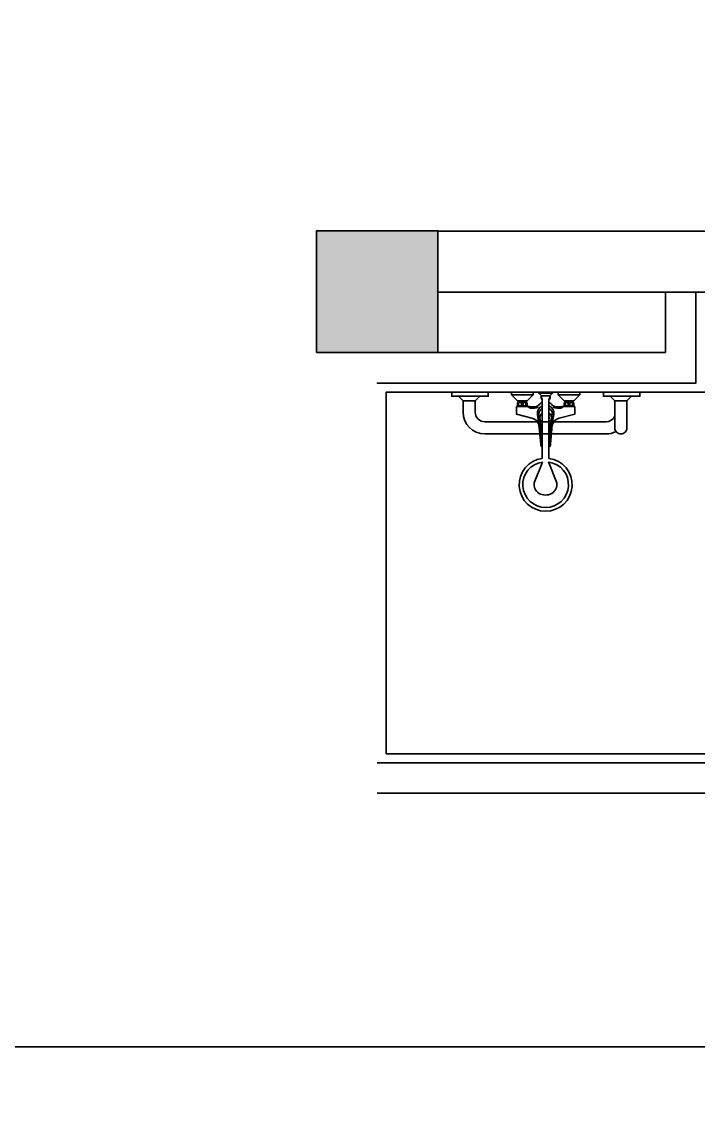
# Model space of a CAD drawing. Header units: millimetres. Extents: x 51249 to 2766742, y -599687 to -1280.
# Drawn here: x 74952 to 77180, y -130596 to -126986 of the extents above; entities that cross this region are included whole.
import ezdxf

# ---------------------------------------------------------------- set-up
doc = ezdxf.new("R2010")
doc.units = ezdxf.units.MM
doc.header["$LTSCALE"] = 10
doc.header["$PDMODE"] = 3
for name, color, linetype in [('A-土建墙（含管井、立管）', 6, 'Continuous'), ('A-土建柱', 6, 'Continuous'), ('A-土建柱填充', 251, 'Continuous'), ('D-Detail(节点图层)', 134, 'Continuous'), ('P-Equipment(平面设备)', 251, 'Continuous'), ('P-完成面', 3, 'Continuous'), ('P-活动家具', 146, 'Continuous')]:
    doc.layers.add(name, color=color, linetype=linetype)
doc.styles.add('DIM', font='SimSun.ttf', dxfattribs={"width": 0.7})
doc.dimstyles.new('25', dxfattribs={"dimscale": 25, "dimtxt": 2, "dimasz": 1, "dimexe": 1, "dimexo": 1, "dimgap": 0.5, "dimtad": 1, "dimdec": 0, "dimzin": 0, "dimdsep": 46, "dimtxsty": 'DIM', "dimblk": 'ARCHTICK', "dimcen": 0, "dimclrd": 5, "dimclre": 5, "dimclrt": 35, "dimadec": 0, "dimazin": 0, "dimtfac": 0.5, "dimtdec": 0, "dimtix": 1, "dimtmove": 2, "dimatfit": 2, "dimldrblk": 'A', "dimfxl": 0, "dimtolj": 1, "dimtzin": 0, "dimlwd": -1, "dimlwe": -1, "dimarcsym": 0})

# ---------------------------------------------------------------- blocks, each defined once
blk = doc.blocks.new('淋浴头')
at = {"color": 0, "linetype": 'Continuous'}
for p, q in [((-11, 217.5), (-11, 181.5)), ((11, 217.5), (11, 181.5))]:
    blk.add_line(p, q, dxfattribs=at)
at = {"color": 251}
for p, q in [((-11, 181.5), (-11, 22)), ((11, 181.5), (11, 22)), ((-13, 22), (-11, 22))]:
    blk.add_line(p, q, dxfattribs=at)
at = {"color": 0, "linetype": 'Continuous'}
blk.add_lwpolyline([(15.9, 170), (22, 107, 0.262594), (45, 85), (96, 72), (96, 47), (91, 47), (91, 45), (93, 43), (93, 35), (91, 33), (91, 28), (93, 28), (113, 8), (113, 0), (99, 0), (78, 0), (41, 0), (41, 8), (61, 28), (63, 28), (63, 33), (61, 35), (61, 43), (63, 45), (63, 47), (52, 47, 0.124787), (28, 46, 0.150148), (22, 42, -0.138484), (11, 32.5), (11, 22), (13, 22, -0.300347), (13.7, 11), (14, 11), (23, 3), (23, 0), (11, 0), (-11, 0), (-23, 0), (-23, 3), (-14, 11), (-13.7, 11, -0.300347), (-13, 22), (-11, 22), (-11, 32.5, -0.138484), (-22, 42, 0.150148), (-28, 46, 0.124787), (-52, 47), (-63, 47), (-63, 45), (-61, 43), (-61, 35), (-63, 33), (-63, 28), (-61, 28), (-41, 8), (-41, 0), (-78, 0), (-99, 0), (-113, 0), (-113, 8), (-93, 28), (-91, 28), (-91, 33), (-93, 35), (-93, 43), (-91, 45), (-91, 47), (-96, 47), (-96, 72), (-45, 85, 0.262594), (-22, 107), (-15.9, 170)], format="xyb", dxfattribs=at)
at = {"color": 251}
for points in [[(-22, 106), (-13, 179.2)], [(22, 71), (11, 153.5)], [(22, 106), (13, 179.2)], [(-93, 43), (-89, 43), (-89, 35), (-93, 35)], [(-63, 47), (-91, 47)], [(-91, 45), (-77, 45)], [(-89, 43), (-87, 45)], [(-82, 33), (-80, 35), (-80, 43), (-82, 45)], [(-80, 43), (-77, 43)], [(-63, 45), (-77, 45)], [(-74, 43), (-77, 43)], [(-72, 33), (-74, 35), (-74, 43), (-72, 45)], [(-65, 43), (-67, 45)], [(-61, 43), (-65, 43), (-65, 35), (-61, 35)], [(61, 43), (65, 43), (65, 35), (61, 35)], [(63, 47), (91, 47)], [(63, 45), (77, 45)], [(65, 43), (67, 45)], [(72, 33), (74, 35), (74, 43), (72, 45)], [(74, 43), (77, 43)], [(91, 45), (77, 45)], [(80, 43), (77, 43)], [(82, 33), (80, 35), (80, 43), (82, 45)], [(89, 43), (87, 45)], [(93, 43), (89, 43), (89, 35), (93, 35)], [(-113, 8), (-41, 8)], [(-91, 33), (-77, 33)], [(-91, 28), (-77, 28)], [(-89, 35), (-86, 33)], [(-80, 35), (-77, 35)], [(-74, 35), (-77, 35)], [(-63, 33), (-77, 33)], [(-63, 28), (-77, 28)], [(-65, 35), (-68, 33)], [(-23, 3), (0, 3)], [(-13.7, 11), (-11, 11)], [(-11, 11), (0, 11)], [(11, 11), (0, 11)], [(23, 3), (0, 3)], [(13.7, 11), (11, 11)], [(113, 8), (41, 8)], [(63, 33), (77, 33)], [(63, 28), (77, 28)], [(65, 35), (68, 33)], [(74, 35), (77, 35)], [(80, 35), (77, 35)], [(91, 33), (77, 33)], [(91, 28), (77, 28)], [(89, 35), (86, 33)]]:
    blk.add_lwpolyline(points, dxfattribs=at)
for points in [[(-22, 71), (-11, 153.5, -0.389882)], [(-17, 109, 0.339407), (-11, 103.1)], [(-11, 105.3, -0.270156), (-15, 110), (-11, 138.8, -0.398282)], [(11, 105.3, 0.270156), (15, 110), (11, 138.8)], [(17, 109, -0.339407), (11, 103.1)], [(-22, 106), (-27, 73, 0.341063), (-11, 44.2, 0.987421)], [(22, 106), (27, 73, -0.341063), (11, 44.2, -0.987421)], [(-58, 47, -0.205258), (-50, 52, -0.137424), (-25, 49, -5.029097)], [(-22, 71, 0.265345), (-11, 52.7, 0.685598)], [(22, 71, -0.265345), (11, 52.7, -0.685598)], [(52, 47, 0.124787), (28, 46, 0.150148), (22, 42, -0.138484), (11, 32.5, -0.763371)], [(58, 47, 0.205258), (50, 52, 0.137424), (25, 49, 5.029097)], [(-12, 11, -0.203453), (-12.6, 11.3, -0.097163), (-13.4, 12.5, -0.054131), (-13.8, 14, -0.041072), (-14, 16, -0.041072), (-13.8, 18, -0.054131), (-13.4, 19.5, -0.097163), (-12.6, 20.7, -0.203453), (-12, 21, -0.203453), (-11.4, 20.7, -0.037953), (-11, 20.3, -0.054131)], [(12, 11, 0.203453), (12.6, 11.3, 0.097163), (13.4, 12.5, 0.054131), (13.8, 14, 0.041072), (14, 16, 0.041072), (13.8, 18, 0.054131), (13.4, 19.5, 0.097163), (12.6, 20.7, 0.203453), (12, 21, 0.203453), (11.4, 20.7, 0.037953), (11, 20.3, 0.054131)]]:
    blk.add_lwpolyline(points, format="xyb", dxfattribs=at)
for centre, radius, start, end in [((0, 304.1), 87.3, 277.2398, 262.7604), ((0, 170), 15.9, 133.6292, 180), ((0, 170), 15.9, 0, 46.3708)]:
    blk.add_arc(centre, radius, start, end)
for centre, radius, start, end in [((0, 124), 13, 154.7953, 212.2042), ((-0.1, 120.8), 12.8, 202.0609, 211.9251), ((0, 124), 13, 327.7958, 25.2047), ((0.1, 120.8), 12.8, 328.0749, 337.9391), ((0, 84), 19, 125.3765, 234.6235), ((0, 84), 12, 156.4435, 203.5565), ((0, 84), 19, 305.3765, 54.6235), ((0, 84), 12, 336.4435, 23.5565)]:
    blk.add_arc(centre, radius, start, end, dxfattribs=at)
at = {"layer": 'P-Equipment(平面设备)'}
for p, q in [((-10.2, 229.5), (-37.5, 297.7)), ((9.9, 229.4), (36.5, 297.9))]:
    blk.add_line(p, q, dxfattribs=at)
blk.add_arc((0, 304.1), 75.3, 277.5314, 262.2438, dxfattribs=at)
at = {"layer": 'P-Equipment(平面设备)', "extrusion": (0, 0, -1)}
blk.add_ellipse((-0.5, 304.1), major_axis=(-37.6, 1.5), ratio=0.911015, start_param=-0.228336, end_param=3.279946, dxfattribs=at)
blk = doc.blocks.new('SDGG')
at = {"ltscale": 0.5}
for p, q in [((161932.2, -77285.8), (161947.3, -77300.9)), ((161987.4, -77300.9), (162002.4, -77285.8))]:
    blk.add_line(p, q, dxfattribs=at)
for points in [[(161530, -77273), (161530, -77285.8), (161409.9, -77285.8), (161409.9, -77273)], [(162030, -77273), (162030, -77285.8), (161909.9, -77285.8), (161909.9, -77273)]]:
    blk.add_lwpolyline(points, close=True, dxfattribs=at)
blk.add_lwpolyline([(161432.2, -77285.8), (161447.3, -77300.9), (161487.4, -77300.9), (161502.4, -77285.8)], dxfattribs=at)
for points in [[(161447.3, -77300.9), (161447.3, -77338.8, 0.414213), (161518.8, -77410.3), (161918.5, -77410.3, 0.119966), (161951.3, -77402.3)], [(161487.4, -77300.9), (161487.4, -77338.8, 0.414211), (161518.8, -77370.3), (161918.5, -77370.3, 0.298815), (161947.3, -77351.4)]]:
    blk.add_lwpolyline(points, format="xyb", dxfattribs=at)
blk.add_lwpolyline([(161967.3, -77410.3), (161967.3, -77410.3, -0.414214), (161947.3, -77390.3), (161947.3, -77300.9), (161987.4, -77300.9), (161987.4, -77390.3, -0.414214)], format="xyb", close=True, dxfattribs=at)
blk = doc.blocks.new('_ArchTick')
at = {"color": 0, "linetype": 'ByBlock', "const_width": 0.15}
blk.add_lwpolyline([(-0.5, -0.5), (0.5, 0.5)], dxfattribs=at)
blk = doc.blocks.new('*D1063')
at = {"layer": 'D-Detail(节点图层)', "color": 5, "ltscale": 0.15}
for p, q in [((2766617, -121582.1), (2766742, -121582.1)), ((2766717, -121582.1), (2766717, -599673.1)), ((2766698.3, -599673.1), (2766742, -599673.1))]:
    blk.add_line(p, q, dxfattribs=at)
at = {"layer": 'Defpoints', "color": 0, "ltscale": 0.15}
for p in [(55453.8, -121582.1), (2766673.3, -599673.1), (2766717, -599673.1)]:
    blk.add_point(p, dxfattribs=at)
at = {"layer": 'D-Detail(节点图层)', "color": 5, "ltscale": 0.15, "xscale": 25, "yscale": 25, "zscale": 25}
for p, rotation in [((2766717, -121582.1), 90), ((2766717, -599673.1), 270)]:
    blk.add_blockref('_ArchTick', p, dxfattribs=dict(at, rotation=rotation))
at = {"layer": 'D-Detail(节点图层)', "color": 35, "ltscale": 0.15, "insert": (2766679.5, -360627.6), "char_height": 50, "attachment_point": 5, "rotation": 90, "style": 'DIM'}
blk.add_mtext('\\A1;478091', dxfattribs=at)
blk = doc.blocks.new('A')
for p, q in [((-0.37, 0), (-2.13, 0)), ((-1.44, 1.15), (-1.09, 1.44)), ((-1.44, 1.15), (-0.37, 0)), ((-1.44, -1.15), (-0.37, 0)), ((-1.09, 1.44), (0, 0)), ((-1.09, -1.44), (0, 0)), ((-1.44, -1.15), (-1.09, -1.44))]:
    blk.add_line(p, q)
for points in [[(-1.44, 1.15), (-1.09, 1.44), (-0.37, 0), (0, 0)], [(-1.44, -1.15), (-1.09, -1.44), (-0.37, 0), (0, 0)]]:
    blk.add_solid(points)

msp = doc.modelspace()

# ---------------------------------------------------------------- hatches: boundary and pattern name
at = {"layer": 'A-土建柱填充'}
h = msp.add_hatch(color=256, dxfattribs=at)
h.dxf.hatch_style = 1
h.paths.add_polyline_path([(75922.7, -128074.8), (76322.7, -128074.8), (76322.7, -127674.8), (75922.7, -127674.8)])

# ---------------------------------------------------------------- linework, layer by layer
at = {"color": 1, "ltscale": 0.15}
msp.add_lwpolyline([(59982.5, -123043.5), (82338, -123043.5), (82338, -130361.5), (59982.5, -130361.5)], close=True, dxfattribs=at)
at = {"layer": 'A-土建墙（含管井、立管）', "color": 6}
for p, q in [((78257.7, -127675.8), (76322.7, -127675.8)), ((76322.7, -127876), (78257.7, -127876)), ((78252.7, -129426), (76122.7, -129426)), ((76122.7, -129526), (78252.7, -129526))]:
    msp.add_line(p, q, dxfattribs=at)
for points in [[(76122.7, -128074.8), (77072.7, -128074.8), (77072.7, -127874.8)], [(76122.7, -128176), (76122.7, -128176), (77172.7, -128176), (77172.7, -127876)]]:
    msp.add_lwpolyline(points, dxfattribs=at)
at = {"layer": 'A-土建柱'}
msp.add_lwpolyline([(75922.7, -128074.8), (76322.7, -128074.8), (76322.7, -127674.8), (75922.7, -127674.8), (75922.7, -128074.8)], dxfattribs=at)
at = {"layer": 'P-完成面'}
for p, q in [((76152.7, -129396), (76152.7, -128206)), ((76152.7, -128206), (77203.1, -128206)), ((78227.7, -129396, 0), (76152.7, -129396.2, 0))]:
    msp.add_line(p, q, dxfattribs=at)

# ---------------------------------------------------------------- block references
at = {"layer": 'P-活动家具'}
msp.add_blockref('SDGG', (-85041.5, -50932.9), dxfattribs=at)
at = {"layer": 'P-活动家具', "xscale": -1, "rotation": 180}
msp.add_blockref('淋浴头', (76677.9, -128206), dxfattribs=at)

# ---------------------------------------------------------------- dimensions: what is measured, and where the dimension line sits
at = {"layer": 'D-Detail(节点图层)', "color": 251, "ltscale": 0.15}
dim = msp.add_linear_dim(base=(2766717, -599673.1), p1=(55453.8, -121582.1), p2=(2766673.3, -599673.1), angle=90, dimstyle='25', dxfattribs=at)
dim.commit()
dim.dimension.update_dxf_attribs({"geometry": '*D1063', "text_midpoint": (2766679.5, -360627.6)})

doc.saveas('drawing.dxf')
